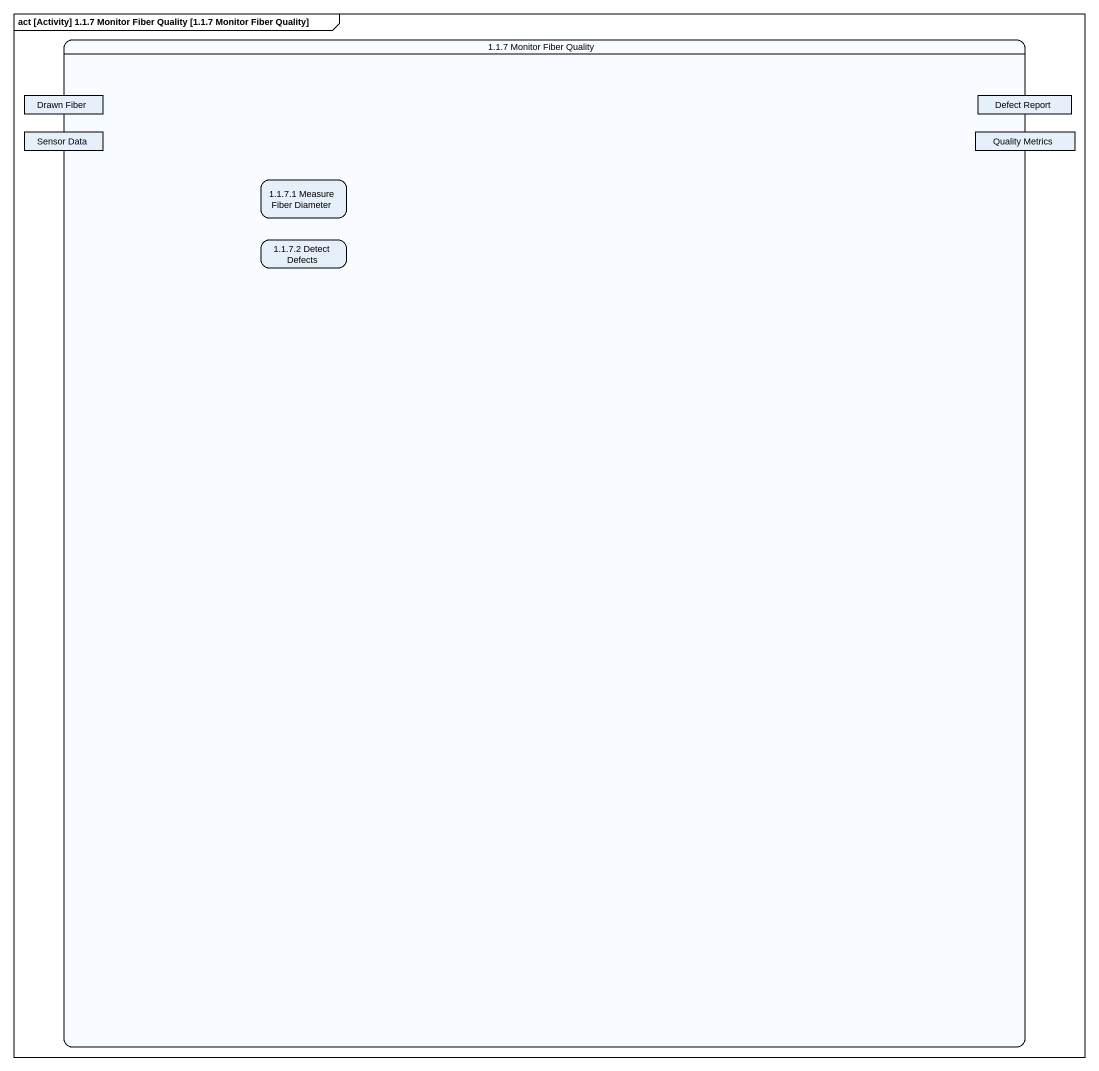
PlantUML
@startuml
mainframe act [Activity] 1.1.7 Monitor Fiber Quality [1.1.7 Monitor Fiber Quality]
hide empty description
state "1.1.7 Monitor Fiber Quality" as s1_1_7_Monitor_Fiber_Quality {
  state "Drawn Fiber" as Drawn_Fiber <<object>>
  state "Sensor Data" as Sensor_Data <<object>>
  state "Quality Metrics" as Quality_Metrics <<object>>
  state "Defect Report" as Defect_Report <<object>>
  state "1.1.7.1 Measure Fiber Diameter" as s1_1_7_1_Measure_Fiber
  state "1.1.7.2 Detect Defects" as s1_1_7_2_Detect_Defects
}
@enduml
